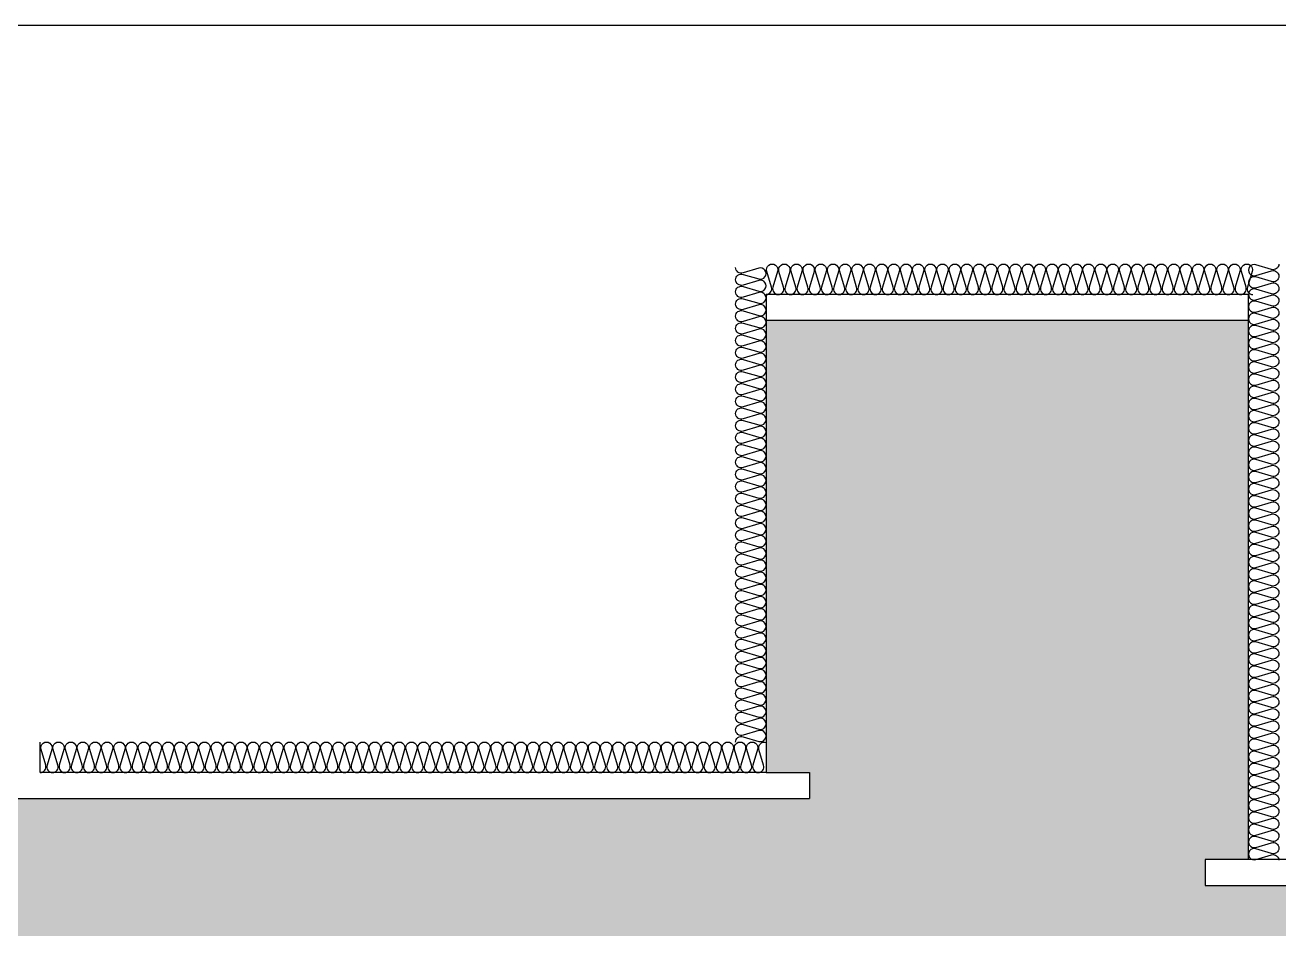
# Model space of a CAD drawing. Header units: millimetres. Extents: x 19868 to 801382, y -4805 to 85279.
# Drawn here: x 780253 to 783138, y 32849 to 34929 of the extents above; entities that cross this region are included whole.
import ezdxf

# ---------------------------------------------------------------- set-up
doc = ezdxf.new("R2010")
doc.units = ezdxf.units.MM
doc.header["$LTSCALE"] = 250
for name, color, linetype in [('A-FIN', 6, 'Continuous'), ('A-버림CONC', 4, 'Continuous'), ('ISL', 251, 'Continuous'), ('지반', 254, 'Continuous')]:
    doc.layers.add(name, color=color, linetype=linetype)

msp = doc.modelspace()

# ---------------------------------------------------------------- hatches: boundary and pattern name
at = {"layer": '지반'}
h = msp.add_hatch(dxfattribs=at)
h.set_pattern_fill('EARTH', color=251, scale=70, angle=45)
h.paths.add_polyline_path([(650617.8, 33228.9), (650617.8, 23234.4), (801382.4, 23234.4), (801382.4, 34608.9), (792588.2, 34608.9), (792588.2, 34478.9), (792638.2, 34478.9), (792638.2, 34418.9), (792388.2, 34418.9), (792388.2, 34478.9), (792438.2, 34478.9), (792438.2, 34628.9), (790388.2, 34628.9), (790388.2, 33878.9), (791163.2, 33878.9), (791163.2, 32378.9), (791263.2, 32378.9), (791263.2, 32318.9), (788063.2, 32318.9), (788063.2, 32378.9), (788163.2, 32378.9), (788163.2, 33878.9), (789618.2, 33878.9), (789618.2, 34448.9), (787708.2, 34448.9), (787708.2, 33008.9), (787808.2, 33008.9), (787808.2, 32948.9), (782968.2, 32948.9), (782968.2, 33008.9), (783068.2, 33008.9), (783068.2, 34248.9), (781958.2, 34248.9), (781958.2, 33208.9), (782058.2, 33208.9), (782058.2, 33148.9), (780218.2, 33148.9), (780148.2, 33218.9), (778788.2, 33218.9), (778788.2, 33278.9), (778888.2, 33278.9), (778888.2, 34318.9), (771638.2, 34318.9), (771638.2, 32778.9), (771738.2, 32778.9), (771738.2, 32718.9), (767038.2, 32718.9), (767038.2, 32778.9), (767138.2, 32778.9), (767138.2, 34318.9), (765913.1, 34318.9), (765813.1, 34218.9), (759888.2, 34218.9), (759888.2, 33178.9), (759988.2, 33178.9), (759988.2, 33118.9), (756788.2, 33118.9), (756788.2, 33178.9), (756888.2, 33178.9), (756888.2, 34218.9), (755638.2, 34218.9), (755638.2, 32978.9), (755738.2, 32978.9), (755738.2, 32918.9), (751038.2, 32918.9), (751038.2, 32978.9), (751138.2, 32978.9), (751138.2, 34518.9), (749088.2, 34518.9), (749088.2, 33778.9), (750613.2, 33778.9), (750613.2, 32278.9), (750713.2, 32278.9), (750713.2, 32218.9), (747513.2, 32218.9), (747513.2, 32278.9), (747613.2, 32278.9), (747613.2, 33778.9), (748488.2, 33778.9), (748488.2, 34078.9), (747988.2, 34078.9), (747988.2, 34418.9), (746363.2, 34418.9), (746363.2, 33478.9), (746463.2, 33478.9), (746463.2, 33418.9), (743263.2, 33418.9), (743263.2, 33478.9), (743363.2, 33478.9), (743363.2, 34418.9), (739738.2, 34418.9), (739738.2, 33978.9), (740338.2, 33978.9), (740338.2, 33278.9), (740438.2, 33278.9), (740438.2, 33218.9), (734738.2, 33218.9), (734738.2, 32978.9), (734838.2, 32978.9), (734838.2, 32918.9), (731638.2, 32918.9), (731638.2, 32978.9), (731738.2, 32978.9), (731738.2, 33218.9), (728228.2, 33218.9), (728158.2, 33148.9), (725968.2, 33148.9), (725968.2, 33208.9), (726068.2, 33208.9), (726068.2, 34048.9), (726668.2, 34048.9), (726668.2, 34348.9), (723658.2, 34348.9), (723658.2, 33708.9), (723758.2, 33708.9), (723758.2, 33648.9), (720418.2, 33648.9), (720418.2, 33708.9), (720518.2, 33708.9), (720518.2, 34348.9), (718758.2, 34348.9), (718758.2, 33878.9), (719638.2, 33878.9), (719638.2, 31878.9), (719738.2, 31878.9), (719738.2, 31818.9), (715038.2, 31818.9), (715038.2, 31878.9), (715138.2, 31878.9), (715138.2, 33878.9), (717988.2, 33878.9), (717988.2, 34622.3), (717870.2, 34622.3), (717870.2, 34603.9), (717820.2, 34603.9), (717820.2, 34622.3), (717588.2, 34622.3), (717588.2, 34682.3), (717638.2, 34682.3), (717637.5, 34831.6), (715313.2, 34820.3), (712988.3, 34808.9), (701138.2, 34568.9), (688982.5, 34328.9), (678538.2, 34278.9), (666388.2, 34228.9), (658288.2, 33228.9)])

# ---------------------------------------------------------------- linework, layer by layer
at = {"layer": 'A-FIN'}
msp.add_line((765588.2, 34928.9), (785788.2, 34928.9), dxfattribs=at)
at = {"layer": 'A-버림CONC'}
for p, q in [((783068.2, 34248.9), (781958.2, 34248.9)), ((781958.2, 33208.9), (782058.2, 33208.9)), ((782058.2, 33208.9), (782058.2, 33148.9)), ((780218.2, 33148.9), (782058.2, 33148.9)), ((783068.2, 33008.9), (782968.2, 33008.9)), ((782968.2, 33008.9), (782968.2, 32948.9)), ((782968.2, 32948.9), (787808.2, 32948.9))]:
    msp.add_line(p, q, dxfattribs=at)
at = {"layer": 'ISL'}
msp.add_lwpolyline([(789618.2, 33878.9), (789618.2, 34508.9), (787708.2, 34508.9), (787708.2, 33008.9), (783068.2, 33008.9), (783068.2, 34308.9), (781958.2, 34308.9), (781958.2, 33208.9), (780288.2, 33208.9), (780288.2, 33278.9)], dxfattribs=at)
for points in [[(781888.2, 33278.9, -0.509267), (781905.2, 33291.3), (781941.2, 33280.6, 1.372593), (781941.2, 33305.3), (781905.2, 33294.6, -0.509267), (781888.2, 33306.9, -0.509267), (781905.2, 33319.3), (781941.2, 33308.6, 1.372593), (781941.2, 33333.3), (781905.2, 33322.6, -0.509267), (781888.2, 33334.9, -0.509267), (781905.2, 33347.3), (781941.2, 33336.6, 1.372593), (781941.2, 33361.3), (781905.2, 33350.6, -0.509267), (781888.2, 33362.9, -0.509267), (781905.2, 33375.3), (781941.2, 33364.6, 1.372593), (781941.2, 33389.3), (781905.2, 33378.6, -0.509267), (781888.2, 33390.9, -0.509267), (781905.2, 33403.3), (781941.2, 33392.6, 1.372593), (781941.2, 33417.3), (781905.2, 33406.6, -0.509267), (781888.2, 33418.9, -0.509267), (781905.2, 33431.3), (781941.2, 33420.6, 1.372593), (781941.2, 33445.3), (781905.2, 33434.6, -0.509267), (781888.2, 33446.9, -0.509267), (781905.2, 33459.3), (781941.2, 33448.6, 1.372593), (781941.2, 33473.3), (781905.2, 33462.6, -0.509267), (781888.2, 33474.9, -0.509267), (781905.2, 33487.3), (781941.2, 33476.6, 1.372593), (781941.2, 33501.3), (781905.2, 33490.6, -0.509267), (781888.2, 33502.9, -0.509267), (781905.2, 33515.3), (781941.2, 33504.6, 1.372593), (781941.2, 33529.3), (781905.2, 33518.6, -0.509267), (781888.2, 33530.9, -0.509267), (781905.2, 33543.3), (781941.2, 33532.6, 1.372593), (781941.2, 33557.3), (781905.2, 33546.6, -0.509267), (781888.2, 33558.9, -0.509267), (781905.2, 33571.3), (781941.2, 33560.6, 1.372593), (781941.2, 33585.3), (781905.2, 33574.6, -0.509267), (781888.2, 33586.9, -0.509267), (781905.2, 33599.3), (781941.2, 33588.6, 1.372593), (781941.2, 33613.3), (781905.2, 33602.6, -0.509267), (781888.2, 33614.9, -0.509267), (781905.2, 33627.3), (781941.2, 33616.6, 1.372593), (781941.2, 33641.3), (781905.2, 33630.6, -0.509267), (781888.2, 33642.9, -0.509267), (781905.2, 33655.3), (781941.2, 33644.6, 1.372593), (781941.2, 33669.3), (781905.2, 33658.6, -0.509267), (781888.2, 33670.9, -0.509267), (781905.2, 33683.3), (781941.2, 33672.6, 1.372593), (781941.2, 33697.3), (781905.2, 33686.6, -0.509267), (781888.2, 33698.9, -0.509267), (781905.2, 33711.3), (781941.2, 33700.6, 1.372593), (781941.2, 33725.3), (781905.2, 33714.6, -0.509267), (781888.2, 33726.9, -0.509267), (781905.2, 33739.3), (781941.2, 33728.6, 1.372593), (781941.2, 33753.3), (781905.2, 33742.6, -0.509267), (781888.2, 33754.9, -0.509267), (781905.2, 33767.3), (781941.2, 33756.6, 1.372593), (781941.2, 33781.3), (781905.2, 33770.6, -0.509267), (781888.2, 33782.9, -0.509267), (781905.2, 33795.3), (781941.2, 33784.6, 1.372593), (781941.2, 33809.3), (781905.2, 33798.6, -0.509267), (781888.2, 33810.9, -0.509267), (781905.2, 33823.3), (781941.2, 33812.6, 1.372593), (781941.2, 33837.3), (781905.2, 33826.6, -0.509267), (781888.2, 33838.9, -0.509267), (781905.2, 33851.3), (781941.2, 33840.6, 1.372593), (781941.2, 33865.3), (781905.2, 33854.6, -0.509267), (781888.2, 33866.9, -0.509267), (781905.2, 33879.3), (781941.2, 33868.6, 1.372593), (781941.2, 33893.3), (781905.2, 33882.6, -0.509267), (781888.2, 33894.9, -0.509267), (781905.2, 33907.3), (781941.2, 33896.6, 1.372593), (781941.2, 33921.3), (781905.2, 33910.6, -0.509267), (781888.2, 33922.9, -0.509267), (781905.2, 33935.3), (781941.2, 33924.6, 1.372593), (781941.2, 33949.3), (781905.2, 33938.6, -0.509267), (781888.2, 33950.9, -0.509267), (781905.2, 33963.3), (781941.2, 33952.6, 1.372593), (781941.2, 33977.3), (781905.2, 33966.6, -0.509267), (781888.2, 33978.9, -0.509267), (781905.2, 33991.3), (781941.2, 33980.6, 1.372593), (781941.2, 34005.3), (781905.2, 33994.6, -0.509267), (781888.2, 34006.9, -0.509267), (781905.2, 34019.3), (781941.2, 34008.6, 1.372593), (781941.2, 34033.3), (781905.2, 34022.6, -0.509267), (781888.2, 34034.9, -0.509267), (781905.2, 34047.3), (781941.2, 34036.6, 1.372593), (781941.2, 34061.3), (781905.2, 34050.6, -0.509267), (781888.2, 34062.9, -0.509267), (781905.2, 34075.3), (781941.2, 34064.6, 1.372593), (781941.2, 34089.3), (781905.2, 34078.6, -0.509267), (781888.2, 34090.9, -0.509267), (781905.2, 34103.3), (781941.2, 34092.6, 1.372593), (781941.2, 34117.3), (781905.2, 34106.6, -0.509267), (781888.2, 34118.9, -0.509267), (781905.2, 34131.3), (781941.2, 34120.6, 1.372593), (781941.2, 34145.3), (781905.2, 34134.6, -0.509267), (781888.2, 34146.9, -0.509267), (781905.2, 34159.3), (781941.2, 34148.6, 1.372593), (781941.2, 34173.3), (781905.2, 34162.6, -0.509267), (781888.2, 34174.9, -0.509267), (781905.2, 34187.3), (781941.2, 34176.6, 1.372593), (781941.2, 34201.3), (781905.2, 34190.6, -0.509267), (781888.2, 34202.9, -0.509267), (781905.2, 34215.3), (781941.2, 34204.6, 1.372593), (781941.2, 34229.3), (781905.2, 34218.6, -0.509267), (781888.2, 34230.9, -0.509267), (781905.2, 34243.3), (781941.2, 34232.6, 1.372593), (781941.2, 34257.3), (781905.2, 34246.6, -0.509267), (781888.2, 34258.9, -0.509267), (781905.2, 34271.3), (781941.2, 34260.6, 1.372593), (781941.2, 34285.3), (781905.2, 34274.6, -0.509267), (781888.2, 34286.9, -0.509267), (781905.2, 34299.3), (781941.2, 34288.6, 1.372593), (781941.2, 34313.3), (781905.2, 34302.6, -0.509267), (781888.2, 34314.9, -0.509267), (781905.2, 34327.3), (781941.2, 34316.6, 1.372593), (781941.2, 34341.3), (781905.2, 34330.6, -0.509267), (781888.2, 34342.9, -0.509267), (781905.2, 34355.3), (781941.2, 34344.6, 1.372593), (781941.2, 34369.3), (781905.2, 34358.6, -0.509267), (781888.2, 34370.9)], [(781958.2, 34308.9, 0.509267), (781970.6, 34325.9), (781959.9, 34362, -1.372593), (781984.6, 34362), (781973.9, 34325.9, 0.509267), (781986.2, 34308.9, 0.509267), (781998.6, 34325.9), (781987.9, 34362, -1.372593), (782012.6, 34362), (782001.9, 34325.9, 0.509267), (782014.2, 34308.9, 0.509267), (782026.6, 34325.9), (782015.9, 34362, -1.372593), (782040.6, 34362), (782029.9, 34325.9, 0.509267), (782042.2, 34308.9, 0.509267), (782054.6, 34325.9), (782043.9, 34362, -1.372593), (782068.6, 34362), (782057.9, 34325.9, 0.509267), (782070.2, 34308.9, 0.509267), (782082.6, 34325.9), (782071.9, 34362, -1.372593), (782096.6, 34362), (782085.9, 34325.9, 0.509267), (782098.2, 34308.9, 0.509267), (782110.6, 34325.9), (782099.9, 34362, -1.372593), (782124.6, 34362), (782113.9, 34325.9, 0.509267), (782126.2, 34308.9, 0.509267), (782138.6, 34325.9), (782127.9, 34362, -1.372593), (782152.6, 34362), (782141.9, 34325.9, 0.509267), (782154.2, 34308.9, 0.509267), (782166.6, 34325.9), (782155.9, 34362, -1.372593), (782180.6, 34362), (782169.9, 34325.9, 0.509267), (782182.2, 34308.9, 0.509267), (782194.6, 34325.9), (782183.9, 34362, -1.372593), (782208.6, 34362), (782197.9, 34325.9, 0.509267), (782210.2, 34308.9, 0.509267), (782222.6, 34325.9), (782211.9, 34362, -1.372593), (782236.6, 34362), (782225.9, 34325.9, 0.509267), (782238.2, 34308.9, 0.509267), (782250.6, 34325.9), (782239.9, 34362, -1.372593), (782264.6, 34362), (782253.9, 34325.9, 0.509267), (782266.2, 34308.9, 0.509267), (782278.6, 34325.9), (782267.9, 34362, -1.372593), (782292.6, 34362), (782281.9, 34325.9, 0.509267), (782294.2, 34308.9, 0.509267), (782306.6, 34325.9), (782295.9, 34362, -1.372593), (782320.6, 34362), (782309.9, 34325.9, 0.509267), (782322.2, 34308.9, 0.509267), (782334.6, 34325.9), (782323.9, 34362, -1.372593), (782348.6, 34362), (782337.9, 34325.9, 0.509267), (782350.2, 34308.9, 0.509267), (782362.6, 34325.9), (782351.9, 34362, -1.372593), (782376.6, 34362), (782365.9, 34325.9, 0.509267), (782378.2, 34308.9, 0.509267), (782390.6, 34325.9), (782379.9, 34362, -1.372593), (782404.6, 34362), (782393.9, 34325.9, 0.509267), (782406.2, 34308.9, 0.509267), (782418.6, 34325.9), (782407.9, 34362, -1.372593), (782432.6, 34362), (782421.9, 34325.9, 0.509267), (782434.2, 34308.9, 0.509267), (782446.6, 34325.9), (782435.9, 34362, -1.372593), (782460.6, 34362), (782449.9, 34325.9, 0.509267), (782462.2, 34308.9, 0.509267), (782474.6, 34325.9), (782463.9, 34362, -1.372593), (782488.6, 34362), (782477.9, 34325.9, 0.509267), (782490.2, 34308.9, 0.509267), (782502.6, 34325.9), (782491.9, 34362, -1.372593), (782516.6, 34362), (782505.9, 34325.9, 0.509267), (782518.2, 34308.9, 0.509267), (782530.6, 34325.9), (782519.9, 34362, -1.372593), (782544.6, 34362), (782533.9, 34325.9, 0.509267), (782546.2, 34308.9, 0.509267), (782558.6, 34325.9), (782547.9, 34362, -1.372593), (782572.6, 34362), (782561.9, 34325.9, 0.509267), (782574.2, 34308.9, 0.509267), (782586.6, 34325.9), (782575.9, 34362, -1.372593), (782600.6, 34362), (782589.9, 34325.9, 0.509267), (782602.2, 34308.9, 0.509267), (782614.6, 34325.9), (782603.9, 34362, -1.372593), (782628.6, 34362), (782617.9, 34325.9, 0.509267), (782630.2, 34308.9, 0.509267), (782642.6, 34325.9), (782631.9, 34362, -1.372593), (782656.6, 34362), (782645.9, 34325.9, 0.509267), (782658.2, 34308.9, 0.509267), (782670.6, 34325.9), (782659.9, 34362, -1.372593), (782684.6, 34362), (782673.9, 34325.9, 0.509267), (782686.2, 34308.9, 0.509267), (782698.6, 34325.9), (782687.9, 34362, -1.372593), (782712.6, 34362), (782701.9, 34325.9, 0.509267), (782714.2, 34308.9, 0.509267), (782726.6, 34325.9), (782715.9, 34362, -1.372593), (782740.6, 34362), (782729.9, 34325.9, 0.509267), (782742.2, 34308.9, 0.509267), (782754.6, 34325.9), (782743.9, 34362, -1.372593), (782768.6, 34362), (782757.9, 34325.9, 0.509267), (782770.2, 34308.9, 0.509267), (782782.6, 34325.9), (782771.9, 34362, -1.372593), (782796.6, 34362), (782785.9, 34325.9, 0.509267), (782798.2, 34308.9, 0.509267), (782810.6, 34325.9), (782799.9, 34362, -1.372593), (782824.6, 34362), (782813.9, 34325.9, 0.509267), (782826.2, 34308.9, 0.509267), (782838.6, 34325.9), (782827.9, 34362, -1.372593), (782852.6, 34362), (782841.9, 34325.9, 0.509267), (782854.2, 34308.9, 0.509267), (782866.6, 34325.9), (782855.9, 34362, -1.372593), (782880.6, 34362), (782869.9, 34325.9, 0.509267), (782882.2, 34308.9, 0.509267), (782894.6, 34325.9), (782883.9, 34362, -1.372593), (782908.6, 34362), (782897.9, 34325.9, 0.509267), (782910.2, 34308.9, 0.509267), (782922.6, 34325.9), (782911.9, 34362, -1.372593), (782936.6, 34362), (782925.9, 34325.9, 0.509267), (782938.2, 34308.9, 0.509267), (782950.6, 34325.9), (782939.9, 34362, -1.372593), (782964.6, 34362), (782953.9, 34325.9, 0.509267), (782966.2, 34308.9, 0.509267), (782978.6, 34325.9), (782967.9, 34362, -1.372593), (782992.6, 34362), (782981.9, 34325.9, 0.509267), (782994.2, 34308.9, 0.509267), (783006.6, 34325.9), (782995.9, 34362, -1.372593), (783020.6, 34362), (783009.9, 34325.9, 0.509267), (783022.2, 34308.9, 0.509267), (783034.6, 34325.9), (783023.9, 34362, -1.372593), (783048.6, 34362), (783037.9, 34325.9, 0.509267), (783050.2, 34308.9, 0.509267), (783062.6, 34325.9), (783051.9, 34362, -1.372593), (783076.6, 34362), (783065.9, 34325.9, 0.509267), (783078.2, 34308.9)], [(783138.2, 34378.9, -0.509267), (783121.2, 34366.6), (783085.2, 34377.3, 1.372593), (783085.2, 34352.6), (783121.2, 34363.3, -0.509267), (783138.2, 34350.9, -0.509267), (783121.2, 34338.6), (783085.2, 34349.3, 1.372593), (783085.2, 34324.6), (783121.2, 34335.3, -0.509267), (783138.2, 34322.9, -0.509267), (783121.2, 34310.6), (783085.2, 34321.3, 1.372593), (783085.2, 34296.6), (783121.2, 34307.3, -0.509267), (783138.2, 34294.9, -0.509267), (783121.2, 34282.6), (783085.2, 34293.3, 1.372593), (783085.2, 34268.6), (783121.2, 34279.3, -0.509267), (783138.2, 34266.9, -0.509267), (783121.2, 34254.6), (783085.2, 34265.3, 1.372593), (783085.2, 34240.6), (783121.2, 34251.3, -0.509267), (783138.2, 34238.9, -0.509267), (783121.2, 34226.6), (783085.2, 34237.3, 1.372593), (783085.2, 34212.6), (783121.2, 34223.3, -0.509267), (783138.2, 34210.9, -0.509267), (783121.2, 34198.6), (783085.2, 34209.3, 1.372593), (783085.2, 34184.6), (783121.2, 34195.3, -0.509267), (783138.2, 34182.9, -0.509267), (783121.2, 34170.6), (783085.2, 34181.3, 1.372593), (783085.2, 34156.6), (783121.2, 34167.3, -0.509267), (783138.2, 34154.9, -0.509267), (783121.2, 34142.6), (783085.2, 34153.3, 1.372593), (783085.2, 34128.6), (783121.2, 34139.3, -0.509267), (783138.2, 34126.9, -0.509267), (783121.2, 34114.6), (783085.2, 34125.3, 1.372593), (783085.2, 34100.6), (783121.2, 34111.3, -0.509267), (783138.2, 34098.9, -0.509267), (783121.2, 34086.6), (783085.2, 34097.3, 1.372593), (783085.2, 34072.6), (783121.2, 34083.3, -0.509267), (783138.2, 34070.9, -0.509267), (783121.2, 34058.6), (783085.2, 34069.3, 1.372593), (783085.2, 34044.6), (783121.2, 34055.3, -0.509267), (783138.2, 34042.9, -0.509267), (783121.2, 34030.6), (783085.2, 34041.3, 1.372593), (783085.2, 34016.6), (783121.2, 34027.3, -0.509267), (783138.2, 34014.9, -0.509267), (783121.2, 34002.6), (783085.2, 34013.3, 1.372593), (783085.2, 33988.6), (783121.2, 33999.3, -0.509267), (783138.2, 33986.9, -0.509267), (783121.2, 33974.6), (783085.2, 33985.3, 1.372593), (783085.2, 33960.6), (783121.2, 33971.3, -0.509267), (783138.2, 33958.9, -0.509267), (783121.2, 33946.6), (783085.2, 33957.3, 1.372593), (783085.2, 33932.6), (783121.2, 33943.3, -0.509267), (783138.2, 33930.9, -0.509267), (783121.2, 33918.6), (783085.2, 33929.3, 1.372593), (783085.2, 33904.6), (783121.2, 33915.3, -0.509267), (783138.2, 33902.9, -0.509267), (783121.2, 33890.6), (783085.2, 33901.3, 1.372593), (783085.2, 33876.6), (783121.2, 33887.3, -0.509267), (783138.2, 33874.9, -0.509267), (783121.2, 33862.6), (783085.2, 33873.3, 1.372593), (783085.2, 33848.6), (783121.2, 33859.3, -0.509267), (783138.2, 33846.9, -0.509267), (783121.2, 33834.6), (783085.2, 33845.3, 1.372593), (783085.2, 33820.6), (783121.2, 33831.3, -0.509267), (783138.2, 33818.9, -0.509267), (783121.2, 33806.6), (783085.2, 33817.3, 1.372593), (783085.2, 33792.6), (783121.2, 33803.3, -0.509267), (783138.2, 33790.9, -0.509267), (783121.2, 33778.6), (783085.2, 33789.3, 1.372593), (783085.2, 33764.6), (783121.2, 33775.3, -0.509267), (783138.2, 33762.9, -0.509267), (783121.2, 33750.6), (783085.2, 33761.3, 1.372593), (783085.2, 33736.6), (783121.2, 33747.3, -0.509267), (783138.2, 33734.9, -0.509267), (783121.2, 33722.6), (783085.2, 33733.3, 1.372593), (783085.2, 33708.6), (783121.2, 33719.3, -0.509267), (783138.2, 33706.9, -0.509267), (783121.2, 33694.6), (783085.2, 33705.3, 1.372593), (783085.2, 33680.6), (783121.2, 33691.3, -0.509267), (783138.2, 33678.9, -0.509267), (783121.2, 33666.6), (783085.2, 33677.3, 1.372593), (783085.2, 33652.6), (783121.2, 33663.3, -0.509267), (783138.2, 33650.9, -0.509267), (783121.2, 33638.6), (783085.2, 33649.3, 1.372593), (783085.2, 33624.6), (783121.2, 33635.3, -0.509267), (783138.2, 33622.9, -0.509267), (783121.2, 33610.6), (783085.2, 33621.3, 1.372593), (783085.2, 33596.6), (783121.2, 33607.3, -0.509267), (783138.2, 33594.9, -0.509267), (783121.2, 33582.6), (783085.2, 33593.3, 1.372593), (783085.2, 33568.6), (783121.2, 33579.3, -0.509267), (783138.2, 33566.9, -0.509267), (783121.2, 33554.6), (783085.2, 33565.3, 1.372593), (783085.2, 33540.6), (783121.2, 33551.3, -0.509267), (783138.2, 33538.9, -0.509267), (783121.2, 33526.6), (783085.2, 33537.3, 1.372593), (783085.2, 33512.6), (783121.2, 33523.3, -0.509267), (783138.2, 33510.9, -0.509267), (783121.2, 33498.6), (783085.2, 33509.3, 1.372593), (783085.2, 33484.6), (783121.2, 33495.3, -0.509267), (783138.2, 33482.9, -0.509267), (783121.2, 33470.6), (783085.2, 33481.3, 1.372593), (783085.2, 33456.6), (783121.2, 33467.3, -0.509267), (783138.2, 33454.9, -0.509267), (783121.2, 33442.6), (783085.2, 33453.3, 1.372593), (783085.2, 33428.6), (783121.2, 33439.3, -0.509267), (783138.2, 33426.9, -0.509267), (783121.2, 33414.6), (783085.2, 33425.3, 1.372593), (783085.2, 33400.6), (783121.2, 33411.3, -0.509267), (783138.2, 33398.9, -0.509267), (783121.2, 33386.6), (783085.2, 33397.3, 1.372593), (783085.2, 33372.6), (783121.2, 33383.3, -0.509267), (783138.2, 33370.9, -0.509267), (783121.2, 33358.6), (783085.2, 33369.3, 1.372593), (783085.2, 33344.6), (783121.2, 33355.3, -0.509267), (783138.2, 33342.9, -0.509267), (783121.2, 33330.6), (783085.2, 33341.3, 1.372593), (783085.2, 33316.6), (783121.2, 33327.3, -0.509267), (783138.2, 33314.9, -0.509267), (783121.2, 33302.6), (783085.2, 33313.3, 1.372593), (783085.2, 33288.6), (783121.2, 33299.3, -0.509267), (783138.2, 33286.9, -0.509267), (783121.2, 33274.6), (783085.2, 33285.3, 1.372593), (783085.2, 33260.6), (783121.2, 33271.3, -0.509267), (783138.2, 33258.9, -0.509267), (783121.2, 33246.6), (783085.2, 33257.3, 1.372593), (783085.2, 33232.6), (783121.2, 33243.3, -0.509267), (783138.2, 33230.9, -0.509267), (783121.2, 33218.6), (783085.2, 33229.3, 1.372593), (783085.2, 33204.6), (783121.2, 33215.3, -0.509267), (783138.2, 33202.9, -0.509267), (783121.2, 33190.6), (783085.2, 33201.3, 1.372593), (783085.2, 33176.6), (783121.2, 33187.3, -0.509267), (783138.2, 33174.9, -0.509267), (783121.2, 33162.6), (783085.2, 33173.3, 1.372593), (783085.2, 33148.6), (783121.2, 33159.3, -0.509267), (783138.2, 33146.9, -0.509267), (783121.2, 33134.6), (783085.2, 33145.3, 1.372593), (783085.2, 33120.6), (783121.2, 33131.3, -0.509267), (783138.2, 33118.9, -0.509267), (783121.2, 33106.6), (783085.2, 33117.3, 1.372593), (783085.2, 33092.6), (783121.2, 33103.3, -0.509267), (783138.2, 33090.9, -0.509267), (783121.2, 33078.6), (783085.2, 33089.3, 1.372593), (783085.2, 33064.6), (783121.2, 33075.3, -0.509267), (783138.2, 33062.9, -0.509267), (783121.2, 33050.6), (783085.2, 33061.3, 1.372593), (783085.2, 33036.6), (783121.2, 33047.3, -0.509267), (783138.2, 33034.9, -0.509267), (783121.2, 33022.6), (783085.2, 33033.3, 1.372593), (783085.2, 33008.6), (783121.2, 33019.3, -0.509267), (783138.2, 33006.9)], [(780288.2, 33208.9, 0.509267), (780300.6, 33225.9), (780289.9, 33262, -1.372593), (780314.6, 33262), (780303.9, 33225.9, 0.509267), (780316.2, 33208.9, 0.509267), (780328.6, 33225.9), (780317.9, 33262, -1.372593), (780342.6, 33262), (780331.9, 33225.9, 0.509267), (780344.2, 33208.9, 0.509267), (780356.6, 33225.9), (780345.9, 33262, -1.372593), (780370.6, 33262), (780359.9, 33225.9, 0.509267), (780372.2, 33208.9, 0.509267), (780384.6, 33225.9), (780373.9, 33262, -1.372593), (780398.6, 33262), (780387.9, 33225.9, 0.509267), (780400.2, 33208.9, 0.509267), (780412.6, 33225.9), (780401.9, 33262, -1.372593), (780426.6, 33262), (780415.9, 33225.9, 0.509267), (780428.2, 33208.9, 0.509267), (780440.6, 33225.9), (780429.9, 33262, -1.372593), (780454.6, 33262), (780443.9, 33225.9, 0.509267), (780456.2, 33208.9, 0.509267), (780468.6, 33225.9), (780457.9, 33262, -1.372593), (780482.6, 33262), (780471.9, 33225.9, 0.509267), (780484.2, 33208.9, 0.509267), (780496.6, 33225.9), (780485.9, 33262, -1.372593), (780510.6, 33262), (780499.9, 33225.9, 0.509267), (780512.2, 33208.9, 0.509267), (780524.6, 33225.9), (780513.9, 33262, -1.372593), (780538.6, 33262), (780527.9, 33225.9, 0.509267), (780540.2, 33208.9, 0.509267), (780552.6, 33225.9), (780541.9, 33262, -1.372593), (780566.6, 33262), (780555.9, 33225.9, 0.509267), (780568.2, 33208.9, 0.509267), (780580.6, 33225.9), (780569.9, 33262, -1.372593), (780594.6, 33262), (780583.9, 33225.9, 0.509267), (780596.2, 33208.9, 0.509267), (780608.6, 33225.9), (780597.9, 33262, -1.372593), (780622.6, 33262), (780611.9, 33225.9, 0.509267), (780624.2, 33208.9, 0.509267), (780636.6, 33225.9), (780625.9, 33262, -1.372593), (780650.6, 33262), (780639.9, 33225.9, 0.509267), (780652.2, 33208.9, 0.509267), (780664.6, 33225.9), (780653.9, 33262, -1.372593), (780678.6, 33262), (780667.9, 33225.9, 0.509267), (780680.2, 33208.9, 0.509267), (780692.6, 33225.9), (780681.9, 33262, -1.372593), (780706.6, 33262), (780695.9, 33225.9, 0.509267), (780708.2, 33208.9, 0.509267), (780720.6, 33225.9), (780709.9, 33262, -1.372593), (780734.6, 33262), (780723.9, 33225.9, 0.509267), (780736.2, 33208.9, 0.509267), (780748.6, 33225.9), (780737.9, 33262, -1.372593), (780762.6, 33262), (780751.9, 33225.9, 0.509267), (780764.2, 33208.9, 0.509267), (780776.6, 33225.9), (780765.9, 33262, -1.372593), (780790.6, 33262), (780779.9, 33225.9, 0.509267), (780792.2, 33208.9, 0.509267), (780804.6, 33225.9), (780793.9, 33262, -1.372593), (780818.6, 33262), (780807.9, 33225.9, 0.509267), (780820.2, 33208.9, 0.509267), (780832.6, 33225.9), (780821.9, 33262, -1.372593), (780846.6, 33262), (780835.9, 33225.9, 0.509267), (780848.2, 33208.9, 0.509267), (780860.6, 33225.9), (780849.9, 33262, -1.372593), (780874.6, 33262), (780863.9, 33225.9, 0.509267), (780876.2, 33208.9, 0.509267), (780888.6, 33225.9), (780877.9, 33262, -1.372593), (780902.6, 33262), (780891.9, 33225.9, 0.509267), (780904.2, 33208.9, 0.509267), (780916.6, 33225.9), (780905.9, 33262, -1.372593), (780930.6, 33262), (780919.9, 33225.9, 0.509267), (780932.2, 33208.9, 0.509267), (780944.6, 33225.9), (780933.9, 33262, -1.372593), (780958.6, 33262), (780947.9, 33225.9, 0.509267), (780960.2, 33208.9, 0.509267), (780972.6, 33225.9), (780961.9, 33262, -1.372593), (780986.6, 33262), (780975.9, 33225.9, 0.509267), (780988.2, 33208.9, 0.509267), (781000.6, 33225.9), (780989.9, 33262, -1.372593), (781014.6, 33262), (781003.9, 33225.9, 0.509267), (781016.2, 33208.9, 0.509267), (781028.6, 33225.9), (781017.9, 33262, -1.372593), (781042.6, 33262), (781031.9, 33225.9, 0.509267), (781044.2, 33208.9, 0.509267), (781056.6, 33225.9), (781045.9, 33262, -1.372593), (781070.6, 33262), (781059.9, 33225.9, 0.509267), (781072.2, 33208.9, 0.509267), (781084.6, 33225.9), (781073.9, 33262, -1.372593), (781098.6, 33262), (781087.9, 33225.9, 0.509267), (781100.2, 33208.9, 0.509267), (781112.6, 33225.9), (781101.9, 33262, -1.372593), (781126.6, 33262), (781115.9, 33225.9, 0.509267), (781128.2, 33208.9, 0.509267), (781140.6, 33225.9), (781129.9, 33262, -1.372593), (781154.6, 33262), (781143.9, 33225.9, 0.509267), (781156.2, 33208.9, 0.509267), (781168.6, 33225.9), (781157.9, 33262, -1.372593), (781182.6, 33262), (781171.9, 33225.9, 0.509267), (781184.2, 33208.9, 0.509267), (781196.6, 33225.9), (781185.9, 33262, -1.372593), (781210.6, 33262), (781199.9, 33225.9, 0.509267), (781212.2, 33208.9, 0.509267), (781224.6, 33225.9), (781213.9, 33262, -1.372593), (781238.6, 33262), (781227.9, 33225.9, 0.509267), (781240.2, 33208.9, 0.509267), (781252.6, 33225.9), (781241.9, 33262, -1.372593), (781266.6, 33262), (781255.9, 33225.9, 0.509267), (781268.2, 33208.9, 0.509267), (781280.6, 33225.9), (781269.9, 33262, -1.372593), (781294.6, 33262), (781283.9, 33225.9, 0.509267), (781296.2, 33208.9, 0.509267), (781308.6, 33225.9), (781297.9, 33262, -1.372593), (781322.6, 33262), (781311.9, 33225.9, 0.509267), (781324.2, 33208.9, 0.509267), (781336.6, 33225.9), (781325.9, 33262, -1.372593), (781350.6, 33262), (781339.9, 33225.9, 0.509267), (781352.2, 33208.9, 0.509267), (781364.6, 33225.9), (781353.9, 33262, -1.372593), (781378.6, 33262), (781367.9, 33225.9, 0.509267), (781380.2, 33208.9, 0.509267), (781392.6, 33225.9), (781381.9, 33262, -1.372593), (781406.6, 33262), (781395.9, 33225.9, 0.509267), (781408.2, 33208.9, 0.509267), (781420.6, 33225.9), (781409.9, 33262, -1.372593), (781434.6, 33262), (781423.9, 33225.9, 0.509267), (781436.2, 33208.9, 0.509267), (781448.6, 33225.9), (781437.9, 33262, -1.372593), (781462.6, 33262), (781451.9, 33225.9, 0.509267), (781464.2, 33208.9, 0.509267), (781476.6, 33225.9), (781465.9, 33262, -1.372593), (781490.6, 33262), (781479.9, 33225.9, 0.509267), (781492.2, 33208.9, 0.509267), (781504.6, 33225.9), (781493.9, 33262, -1.372593), (781518.6, 33262), (781507.9, 33225.9, 0.509267), (781520.2, 33208.9, 0.509267), (781532.6, 33225.9), (781521.9, 33262, -1.372593), (781546.6, 33262), (781535.9, 33225.9, 0.509267), (781548.2, 33208.9, 0.509267), (781560.6, 33225.9), (781549.9, 33262, -1.372593), (781574.6, 33262), (781563.9, 33225.9, 0.509267), (781576.2, 33208.9, 0.509267), (781588.6, 33225.9), (781577.9, 33262, -1.372593), (781602.6, 33262), (781591.9, 33225.9, 0.509267), (781604.2, 33208.9, 0.509267), (781616.6, 33225.9), (781605.9, 33262, -1.372593), (781630.6, 33262), (781619.9, 33225.9, 0.509267), (781632.2, 33208.9, 0.509267), (781644.6, 33225.9), (781633.9, 33262, -1.372593), (781658.6, 33262), (781647.9, 33225.9, 0.509267), (781660.2, 33208.9, 0.509267), (781672.6, 33225.9), (781661.9, 33262, -1.372593), (781686.6, 33262), (781675.9, 33225.9, 0.509267), (781688.2, 33208.9, 0.509267), (781700.6, 33225.9), (781689.9, 33262, -1.372593), (781714.6, 33262), (781703.9, 33225.9, 0.509267), (781716.2, 33208.9, 0.509267), (781728.6, 33225.9), (781717.9, 33262, -1.372593), (781742.6, 33262), (781731.9, 33225.9, 0.509267), (781744.2, 33208.9, 0.509267), (781756.6, 33225.9), (781745.9, 33262, -1.372593), (781770.6, 33262), (781759.9, 33225.9, 0.509267), (781772.2, 33208.9, 0.509267), (781784.6, 33225.9), (781773.9, 33262, -1.372593), (781798.6, 33262), (781787.9, 33225.9, 0.509267), (781800.2, 33208.9, 0.509267), (781812.6, 33225.9), (781801.9, 33262, -1.372593), (781826.6, 33262), (781815.9, 33225.9, 0.509267), (781828.2, 33208.9, 0.509267), (781840.6, 33225.9), (781829.9, 33262, -1.372593), (781854.6, 33262), (781843.9, 33225.9, 0.509267), (781856.2, 33208.9, 0.509267), (781868.6, 33225.9), (781857.9, 33262, -1.372593), (781882.6, 33262), (781871.9, 33225.9, 0.509267), (781884.2, 33208.9, 0.509267), (781896.6, 33225.9), (781885.9, 33262, -1.372593), (781910.6, 33262), (781899.9, 33225.9, 0.509267), (781912.2, 33208.9, 0.509267), (781924.6, 33225.9), (781913.9, 33262, -1.372593), (781938.6, 33262), (781927.9, 33225.9, 0.509267), (781940.2, 33208.9, 0.509267), (781952.6, 33225.9), (781941.9, 33262, -0.611142), (781958.2, 33278.3, -0.611142)]]:
    msp.add_lwpolyline(points, format="xyb", dxfattribs=at)

doc.saveas('drawing.dxf')
